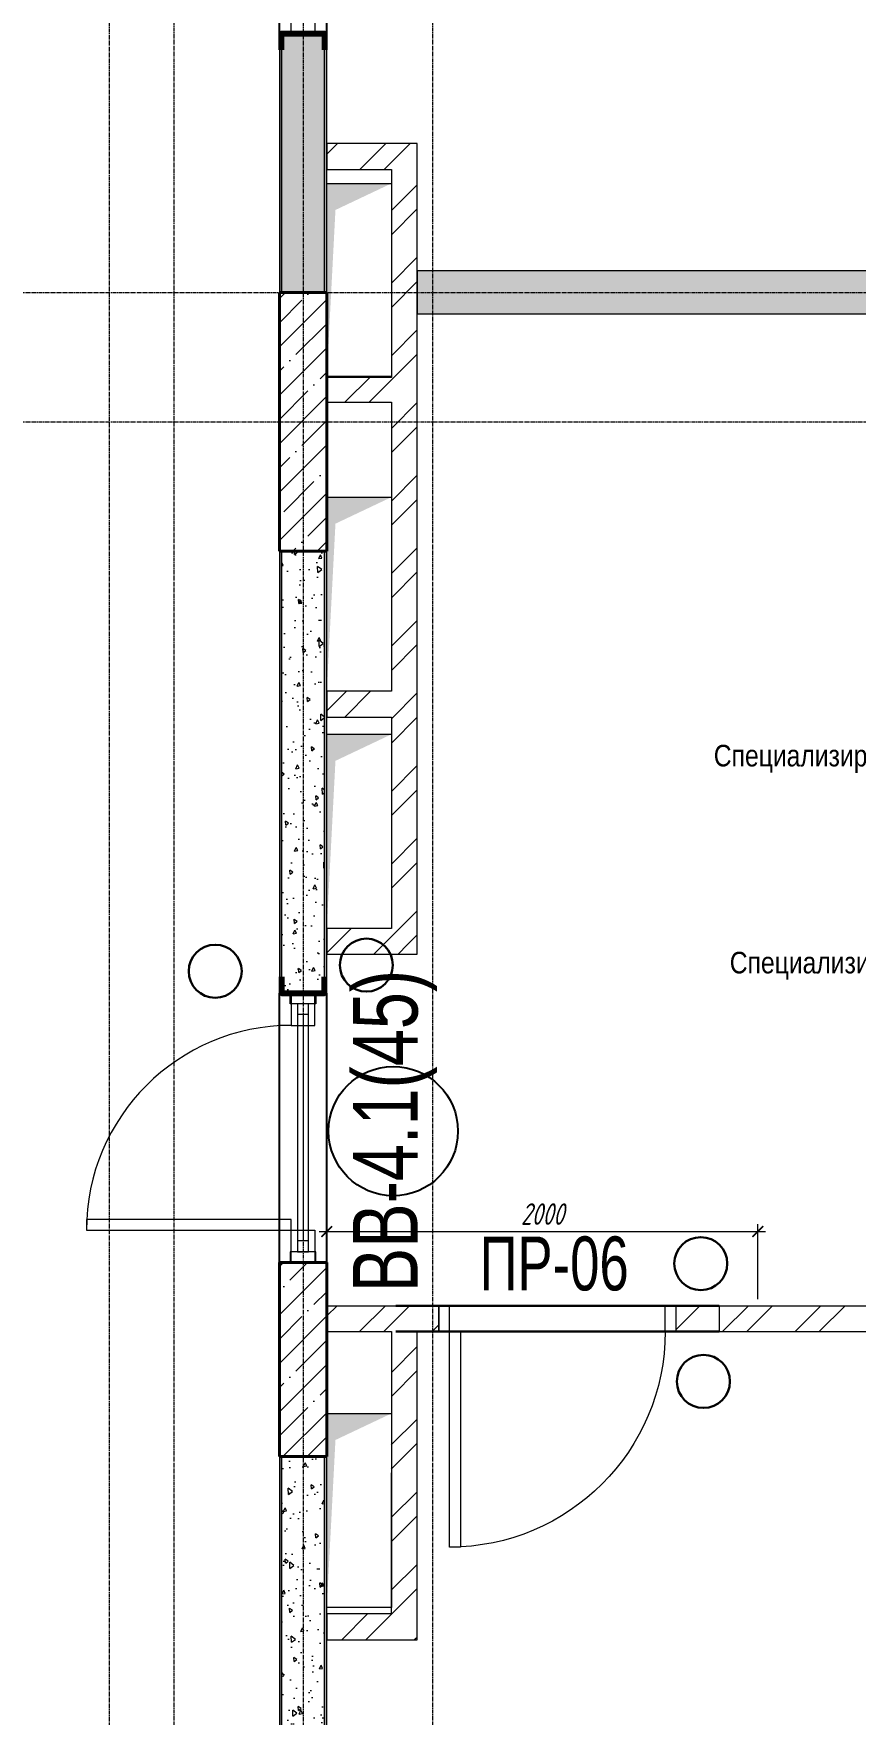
# Model space of a CAD drawing. Header units: millimetres. Extents: x -231292 to 573618, y -153144 to 564035.
# Drawn here: x 107079 to 110891, y 414506 to 422302 of the extents above; entities that cross this region are included whole.
import ezdxf
from ezdxf.enums import TextEntityAlignment as Align

# ---------------------------------------------------------------- set-up
doc = ezdxf.new("R2010")
doc.units = ezdxf.units.MM
doc.linetypes.add('CENTER2', pattern=[28.575, 19.05, -3.175, 3.175, -3.175])
doc.linetypes.add('HIDDEN2', pattern=[4.7625, 3.175, -1.5875])
doc.layers.get('0').update_dxf_attribs({"color": 250})
doc.layers.get('Defpoints').update_dxf_attribs({"color": 250})
for name, color, linetype, lineweight in [('A-AREA', 250, 'Continuous', 15), ('АР_Area', 250, 'Continuous', 5), ('АР_Витраж', 250, 'Continuous', 13), ('АР_Витраж марка', 250, 'Continuous', 9), ('АР_Двери', 250, 'Continuous', 9), ('АР_Двери_витраж', 250, 'Continuous', 9), ('АР_Колонны', 250, 'Continuous', 35), ('АР_площадь пом', 250, 'Continuous', 5), ('АР_Стены ЖБ', 250, 'Continuous', 35), ('АР_Стены кирпич', 250, 'Continuous', 20), ('АР_Стены ПЕНОблок', 250, 'Continuous', 20), ('АР_Тонкая', 250, 'Continuous', 5), ('АР_Штриховка', 250, 'Continuous', 0), ('КМ_Фахверки', 250, 'Continuous', 80), ('ОВ_Шахты', 250, 'Continuous', 5), ('РД_Оси_100', 250, 'Continuous', 0), ('РД_проем_инж перемыч_фахверк', 250, 'Continuous', 18), ('СКУД', 250, 'Continuous', 30)]:
    doc.layers.add(name, color=color, linetype=linetype, lineweight=lineweight)
for name, color, linetype, lineweight, plot in [('АР_Делит', 250, 'Continuous', 0, False), ('РД_Проем', 250, 'Continuous', 0, False), ('РД_проем_инж перемыч_подсчет', 250, 'Continuous', 30, False)]:
    doc.layers.add(name, color=color, linetype=linetype, lineweight=lineweight, plot=plot)
doc.layers.add('РД_Витраж_вн', color=250, linetype='Continuous')
doc.layers.add('РД_Перемычка инж проемов', color=250, linetype='Continuous')
doc.styles.add('Arial0', font='arial.ttf')
doc.styles.add('Arial_09', font='ARIALN.TTF', dxfattribs={"width": 0.9})
doc.styles.add('style1', font='ARIALN.TTF')
doc.styles.add('T_dim', font='romans.shx', dxfattribs={"width": 0.7, "oblique": 15})
doc.styles.add('ккк', font='isocpeur.ttf', dxfattribs={"width": 0.85, "oblique": 15})
doc.dimstyles.new('1-50', dxfattribs={"dimscale": 50, "dimtxt": 2, "dimasz": 1, "dimexe": 0.7, "dimexo": 0.6, "dimtad": 1, "dimdec": 0, "dimlfac": -1, "dimtxsty": 'T_dim', "dimblk1": 'ARCHTICK', "dimblk2": 'ARCHTICK', "dimsah": 1, "dimcen": 0, "dimdle": 0.7, "dimclrd": 256, "dimclre": 256, "dimadec": 0, "dimazin": 0, "dimtfac": 1, "dimtdec": 0, "dimtmove": 1, "dimatfit": 3, "dimfxl": 25, "dimlwd": -1, "dimlwe": -1, "dimarcsym": 2})
pattern_1 = [(45, (50428.77, 366201.75), (-112.2532, 112.2532), []), (45, (50541.02, 366201.75), (-112.2532, 112.2532), [198.4375, -39.6875, 0, -39.6875])]
pattern_2 = [(45, (50428.77, 366201.75), (-168.3798, 168.3798), []), (45, (50541.02, 366201.75), (-168.3798, 168.3798), [])]

# ---------------------------------------------------------------- blocks, each defined once
blk = doc.blocks.new('otv')
at = {"linetype": 'Continuous'}
blk.add_lwpolyline([(0, -1), (0, 0), (1, 0), (1, -1)], close=True, dxfattribs=at)
blk.add_solid([(0, -1), (0, 0), (0.1346, -0.1366), (1, 0)], dxfattribs=at)
blk = doc.blocks.new('Ф_пеноблок 200')
at = {"layer": 'КМ_Фахверки'}
blk.add_lwpolyline([(0, -75), (0, 0), (200, 0), (200, -75)], dxfattribs=at)
blk = doc.blocks.new('СОШ_2200_АР_ОСИ_М100_28.05.24')
at = {"layer": 'РД_Оси_100', "linetype": 'CENTER2'}
for points in [[(57300, 139938.679), (57300, -6155)], [(58500, 139938.679), (58500, -6155)], [(57000, 70839.76), (57000, -5755), (56700, -6155)], [(57900, 70753.904), (57900, -6155)], [(43327.994, 54900), (71363.995, 54900)], [(43327.994, 54300), (71363.995, 54300)]]:
    blk.add_lwpolyline(points, dxfattribs=at)
blk = doc.blocks.new('_ArchTick')
at = {"color": 0, "linetype": 'ByBlock', "const_width": 0.15}
blk.add_lwpolyline([(-0.5, -0.5), (0.5, 0.5)], dxfattribs=at)
blk = doc.blocks.new('*D1073')
at = {"layer": 'Defpoints', "color": 0, "transparency": 16777216}
for p in [(110438.8, 416745.4), (108438.8, 416401.8), (110438.8, 416401.8)]:
    blk.add_point(p, dxfattribs=at)
at = {"layer": 'АР_Делит', "color": 0, "transparency": 16777216}
for p, q in [((108438.8, 416431.8), (108438.8, 416780.4)), ((110438.8, 416431.8), (110438.8, 416780.4)), ((108403.8, 416745.4), (110473.8, 416745.4))]:
    blk.add_line(p, q, dxfattribs=at)
at = {"layer": 'АР_Делит', "color": 0, "transparency": 16777216, "xscale": 50, "yscale": 50, "zscale": 50, "rotation": 180}
blk.add_blockref('_ArchTick', (108438.8, 416745.4), dxfattribs=at)
at = {"layer": 'АР_Делит', "color": 0, "transparency": 16777216, "xscale": 50, "yscale": 50, "zscale": 50}
blk.add_blockref('_ArchTick', (110438.8, 416745.4), dxfattribs=at)
at = {"layer": 'АР_Делит', "color": 0, "transparency": 16777216, "insert": (109438.8, 416826.6), "char_height": 100, "attachment_point": 5, "style": 'T_dim'}
blk.add_mtext('2000', dxfattribs=at)
blk = doc.blocks.new('MOK-МаркаПом_овал_ареал')
for p, q in [((-2.75, 3), (2.75, 3)), ((-2.75, -3), (2.75, -3))]:
    blk.add_line(p, q)
for centre, radius, start, end in [((-2.75, 0), 3, 90, 270), ((2.75, 0), 3, 270, 90), ((-3.75, 0), 3.5, 0, 0.00095)]:
    blk.add_arc(centre, radius, start, end)
at = {"color": 0, "style": 'style1'}
blk.add_attdef('АР-ПОМЕЩЕНИЕ:НОМЕР', text='', height=3.5, dxfattribs=at).set_placement((0, 0), align=Align.MIDDLE)
at = {"layer": 'Defpoints', "color": 2, "style": 'style1'}
blk.add_attdef('АР-ПОМЕЩЕНИЕ:НАИМЕНОВАНИЕ', text='', height=1, dxfattribs=at).set_placement((-0.094, -4.814), align=Align.MIDDLE)
blk = doc.blocks.new('MOK-МаркаПомещения1')
at = {"layer": 'A-AREA', "color": 0}
blk.add_line((-3.651, -1.944), (3.649, -1.944), dxfattribs=at)
at = {"layer": 'A-AREA', "color": 0, "style": 'style1'}
blk.add_attdef('АР-ПОМЕЩЕНИЕ:ПЛОЩАДЬ', text='', height=3, dxfattribs=at).set_placement((0, 0), align=Align.MIDDLE)
at = {"layer": 'Defpoints', "style": 'style1', "flags": 8}
blk.add_attdef('АР-ПОМЕЩЕНИЕ:НАИМЕНОВАНИЕ', text='', height=1, dxfattribs=at).set_placement((0, 2.956), align=Align.MIDDLE)
blk = doc.blocks.new('МаркаВитража1')
at = {"layer": 'Defpoints'}
blk.add_circle((0, 0), 3, dxfattribs=at)
at = {"color": 0, "linetype": 'ByBlock', "lineweight": -2, "style": 'Arial_09', "width": 0.9}
blk.add_attdef('АР-ОКНО:НАИМЕНОВАНИЕ', text='', height=3, dxfattribs=at).set_placement((0, 0), align=Align.MIDDLE)
blk = doc.blocks.new('MOK-МаркаПеремычки')
at = {"color": 0, "style": 'ккк', "oblique": 15, "width": 0.85}
blk.add_attdef('АР-ПРОЕМ:ПЕРЕМЫЧКА', text='', height=2.5, dxfattribs=at).set_placement((0, 0), align=Align.MIDDLE)

msp = doc.modelspace()

# ---------------------------------------------------------------- hatches: boundary and pattern name
at = {"layer": 'АР_Штриховка', "linetype": 'Continuous', "lineweight": 0}
h = msp.add_hatch(dxfattribs=at)
h.set_pattern_fill('AR-CONC', color=256, angle=45, style=0)
h.set_pattern_definition([(95, (50428.77, 366201.75), (140.09465, 117.55338), [19.05, -209.55]), (40, (50428.77, 366201.75), (-160.01845, 110.17673), [15.24, -167.6406]), (145.45144, (50440.44, 366211.55), (-19.9238, 227.7301), [16.19, -178.09024]), (91.1842, (50392.85, 366237.67), (221.41024, 161.9534), [28.575, -314.325]), (141.63556, (50411.3, 366251.17), (-7.0866, 342.8268), [24.285, -267.1356]), (36.18415, (50392.85, 366237.67), (-7.0866, 342.8268), [22.86, -251.4597]), (66, (50419.79, 366246.65), (179.51998, 34.89515), [19.05, -209.55]), (11, (50419.79, 366246.65), (-86.53993, 173.9412), [15.24, -167.64]), (116.45145, (50434.75, 366249.56), (92.98005, 208.83634), [16.19, -178.08994]), (82.5, (50428.77, 366201.75), (-57.60547, 61.973414), [0, -165.608, 0, -170.18, 0, -168.275]), (52.5, (50428.77, 366201.75), (-23.58973, 118.087), [0, -97.028, 0, -161.798, 0, -64.135]), (12.5, (50388.716, 366161.7), (99.927863, 91.826196), [0, -63.5, 0, -198.12, 0, -262.89]), (2.5, (50370.76, 366143.74), (86.7639, 122.7224), [0, -82.55, 0, -131.572, 0, -186.69])])
h.paths.add_polyline_path([(108228.768, 421100.753), (108428.768, 421100.753), (108428.768, 422301.753), (108228.768, 422301.753)], flags=0)
h.paths.add_polyline_path([(108228.768, 425201.753), (108428.768, 425201.753), (108428.768, 427101.753), (108228.768, 427101.753)], flags=0)
h = msp.add_hatch(dxfattribs=at)
h.set_pattern_fill('ANSI32', color=256, scale=25, style=0)
h.set_pattern_definition([(45, (50428.77, 366201.75), (-168.3798, 168.3798), []), (45, (50541.02, 366201.75), (-168.3798, 168.3798), [])])
h.paths.add_polyline_path([(108438.768, 421791.753), (108438.768, 421671.753), (108738.768, 421671.753), (108858.768, 421791.753)], flags=0)
h = msp.add_hatch(dxfattribs=at)
h.set_pattern_fill('ANSI32', color=256, scale=25, angle=-360, style=0)
h.set_pattern_definition([(45, (50428.77, 366201.75), (-168.3798, 168.3798), []), (45, (50541.02, 366201.75), (-168.3798, 168.3798), [])])
h.paths.add_polyline_path([(108858.768, 419251.753), (108768.768, 419211.753), (108738.768, 419131.753), (108738.768, 418151.753), (108858.768, 418031.753)], flags=0)
h.paths.add_polyline_path([(108858.768, 421791.753), (108738.768, 421671.753), (108738.768, 420711.753), (108768.768, 420671.753), (108858.768, 420711.753)], flags=0)
h.paths.add_polyline_path([(108858.768, 420711.753), (108768.768, 420671.753), (108738.768, 420591.753), (108738.768, 419251.753), (108768.768, 419211.753), (108858.768, 419251.753)], flags=0)
h = msp.add_hatch(dxfattribs=at)
h.set_pattern_fill('AR-CONC', color=256, angle=-315, style=0)
h.set_pattern_definition([(95, (50428.77, 366201.75), (140.09465, 117.55338), [19.05, -209.55]), (40, (50428.77, 366201.75), (-160.01845, 110.17673), [15.24, -167.6406]), (145.45144, (50440.44, 366211.55), (-19.9238, 227.7301), [16.19, -178.09024]), (91.1842, (50392.85, 366237.67), (221.41024, 161.9534), [28.575, -314.325]), (141.63556, (50411.3, 366251.17), (-7.0866, 342.8268), [24.285, -267.1356]), (36.18415, (50392.85, 366237.67), (-7.0866, 342.8268), [22.86, -251.4597]), (66, (50419.79, 366246.65), (179.51998, 34.89515), [19.05, -209.55]), (11, (50419.79, 366246.65), (-86.53993, 173.9412), [15.24, -167.64]), (116.45145, (50434.75, 366249.56), (92.98005, 208.83634), [16.19, -178.08994]), (82.5, (50428.77, 366201.75), (-57.60547, 61.973414), [0, -165.608, 0, -170.18, 0, -168.275]), (52.5, (50428.77, 366201.75), (-23.58973, 118.087), [0, -97.028, 0, -161.798, 0, -64.135]), (12.5, (50388.716, 366161.7), (99.927863, 91.826196), [0, -63.5, 0, -198.12, 0, -262.89]), (2.5, (50370.76, 366143.74), (86.7639, 122.7224), [0, -82.55, 0, -131.572, 0, -186.69])])
h.paths.add_polyline_path([(108858.768, 421201.753), (108858.768, 421001.753), (116028.768, 421001.753), (116028.768, 421201.753)], flags=0)
at = {"layer": 'АР_Штриховка', "linetype": 'Continuous', "lineweight": 5}
h = msp.add_hatch(dxfattribs=at)
h.set_pattern_fill('ANSI35', color=256, scale=25, style=0)
h.set_pattern_definition(pattern_1)
h.paths.add_polyline_path([(108218.768, 419901.753), (108438.768, 419901.753), (108438.768, 421101.753), (108218.768, 421101.753)], flags=0)
at = {"layer": 'АР_Штриховка', "linetype": 'Continuous', "lineweight": 0}
h = msp.add_hatch(dxfattribs=at)
h.set_pattern_fill('ANSI32', color=256, scale=25, style=0)
h.set_pattern_definition(pattern_2)
h.paths.add_polyline_path([(108738.768, 420591.753), (108768.768, 420671.753), (108738.768, 420711.753), (108438.772, 420711.753), (108438.772, 420591.753)], flags=0)
h = msp.add_hatch(dxfattribs=at)
h.set_pattern_fill('AR-CONC', color=256, angle=45, style=0)
h.set_pattern_definition([(95, (50428.77, 366201.75), (140.09465, 117.55338), [19.05, -209.55]), (40, (50428.77, 366201.75), (-160.01845, 110.17673), [15.24, -167.6406]), (145.45144, (50440.44, 366211.55), (-19.9238, 227.7301), [16.19, -178.09024]), (91.1842, (50392.85, 366237.67), (221.41024, 161.9534), [28.575, -314.325]), (141.63556, (50411.3, 366251.17), (-7.0866, 342.8268), [24.285, -267.1356]), (36.18415, (50392.85, 366237.67), (-7.0866, 342.8268), [22.86, -251.4597]), (66, (50419.79, 366246.65), (179.51998, 34.89515), [19.05, -209.55]), (11, (50419.79, 366246.65), (-86.53993, 173.9412), [15.24, -167.64]), (116.45145, (50434.75, 366249.56), (92.98005, 208.83634), [16.19, -178.08994]), (82.5, (50428.77, 366201.75), (-57.60547, 61.973414), [0, -165.608, 0, -170.18, 0, -168.275]), (52.5, (50428.77, 366201.75), (-23.58973, 118.087), [0, -97.028, 0, -161.798, 0, -64.135]), (12.5, (50388.716, 366161.7), (99.927863, 91.826196), [0, -63.5, 0, -198.12, 0, -262.89]), (2.5, (50370.76, 366143.74), (86.7639, 122.7224), [0, -82.55, 0, -131.572, 0, -186.69])])
h.paths.add_polyline_path([(108228.768, 416600.753), (108428.768, 416600.753), (108428.768, 416601.753), (108228.768, 416601.753)], flags=0)
h.paths.add_polyline_path([(108228.768, 417851.753), (108428.768, 417851.753), (108428.768, 419901.753), (108228.768, 419901.753)], flags=0)
h = msp.add_hatch(dxfattribs=at)
h.set_pattern_fill('ANSI32', color=256, scale=25, style=0)
h.set_pattern_definition(pattern_2)
h.paths.add_polyline_path([(108738.768, 419131.753), (108768.768, 419211.753), (108738.768, 419251.753), (108438.768, 419251.753), (108438.768, 419131.753)], flags=0)
h = msp.add_hatch(dxfattribs=at)
h.set_pattern_fill('ANSI32', color=256, scale=25, style=0)
h.set_pattern_definition(pattern_2)
h.paths.add_polyline_path([(108858.768, 418031.753), (108738.768, 418151.753), (108438.768, 418151.753), (108438.768, 418031.753)], flags=0)
at = {"layer": 'АР_Штриховка', "linetype": 'Continuous', "lineweight": 5}
h = msp.add_hatch(dxfattribs=at)
h.set_pattern_fill('ANSI35', color=256, scale=25, style=0)
h.set_pattern_definition(pattern_1)
h.paths.add_polyline_path([(108218.768, 415701.753), (108438.768, 415701.753), (108438.768, 416601.753), (108218.768, 416601.753)], flags=0)
at = {"layer": 'АР_Штриховка', "linetype": 'Continuous', "lineweight": 0}
h = msp.add_hatch(dxfattribs=at)
h.set_pattern_fill('ANSI32', color=256, scale=25, angle=-360, style=0)
h.set_pattern_definition([(45, (50428.77, 366201.75), (-168.3798, 168.3798), []), (45, (50541.02, 366201.75), (-168.3798, 168.3798), [])])
h.paths.add_polyline_path([(108438.768, 416401.753), (108438.768, 416281.753), (108738.684, 416281.753), (108778.677, 416311.753), (108738.684, 416401.753)], flags=0)
h.paths.add_polyline_path([(108738.684, 416401.753), (108778.677, 416311.753), (108858.684, 416281.753), (108958.768, 416281.753), (108958.768, 416401.753)], flags=0)
h.paths.add_polyline_path([(110058.768, 416401.753), (110058.768, 416281.753), (116008.768, 416281.753), (116008.768, 416401.753)], flags=0)
h.paths.add_polyline_path([(116008.768, 416401.753), (116008.768, 416281.753)], flags=0)
h = msp.add_hatch(dxfattribs=at)
h.set_pattern_fill('ANSI32', color=256, scale=25, angle=-360, style=0)
h.set_pattern_definition(pattern_2)
h.paths.add_polyline_path([(108858.684, 416281.753), (108778.677, 416311.753), (108738.684, 416281.753), (108737.768, 414971.753), (108857.684, 414851.753)], flags=0)
h = msp.add_hatch(dxfattribs=at)
h.set_pattern_fill('AR-CONC', color=256, angle=45, style=0)
h.set_pattern_definition([(95, (50428.77, 366201.75), (140.09465, 117.55338), [19.05, -209.55]), (40, (50428.77, 366201.75), (-160.01845, 110.17673), [15.24, -167.6406]), (145.45144, (50440.44, 366211.55), (-19.9238, 227.7301), [16.19, -178.09024]), (91.1842, (50392.85, 366237.67), (221.41024, 161.9534), [28.575, -314.325]), (141.63556, (50411.3, 366251.17), (-7.0866, 342.8268), [24.285, -267.1356]), (36.18415, (50392.85, 366237.67), (-7.0866, 342.8268), [22.86, -251.4597]), (66, (50419.79, 366246.65), (179.51998, 34.89515), [19.05, -209.55]), (11, (50419.79, 366246.65), (-86.53993, 173.9412), [15.24, -167.64]), (116.45145, (50434.75, 366249.56), (92.98005, 208.83634), [16.19, -178.08994]), (82.5, (50428.77, 366201.75), (-57.60547, 61.973414), [0, -165.608, 0, -170.18, 0, -168.275]), (52.5, (50428.77, 366201.75), (-23.58973, 118.087), [0, -97.028, 0, -161.798, 0, -64.135]), (12.5, (50388.716, 366161.7), (99.927863, 91.826196), [0, -63.5, 0, -198.12, 0, -262.89]), (2.5, (50370.76, 366143.74), (86.7639, 122.7224), [0, -82.55, 0, -131.572, 0, -186.69])])
h.paths.add_polyline_path([(108228.768, 411801.753), (108428.768, 411801.753), (108428.768, 415701.753), (108228.768, 415701.753)], flags=0)
h = msp.add_hatch(dxfattribs=at)
h.set_pattern_fill('ANSI32', color=256, scale=25, style=0)
h.set_pattern_definition(pattern_2)
h.paths.add_polyline_path([(108857.684, 414851.753), (108737.768, 414971.753), (108438.768, 414971.753), (108438.768, 414851.753)], flags=0)

# ---------------------------------------------------------------- linework, layer by layer
at = {"layer": 'АР_Витраж', "linetype": 'Continuous', "lineweight": 5}
for p, q in [((108218.768, 417851.753), (108218.768, 416601.753)), ((108438.768, 417851.753), (108438.768, 416601.753))]:
    msp.add_line(p, q, dxfattribs=at)
at = {"layer": 'АР_Витраж', "linetype": 'Continuous', "lineweight": 13}
for p, q in [((108353.768, 417751.753), (108303.768, 417751.753)), ((108328.768, 417751.753), (108328.768, 416701.753)), ((108353.768, 416701.753), (108303.768, 416701.753))]:
    msp.add_line(p, q, dxfattribs=at)
for points in [[(108268.768, 417801.753), (108268.768, 417851.753), (108388.768, 417851.753), (108388.768, 417801.753)], [(108353.768, 417801.753), (108303.768, 417801.753), (108303.768, 416651.753), (108353.768, 416651.753)], [(108268.768, 416651.753), (108268.768, 416601.753), (108388.768, 416601.753), (108388.768, 416651.753)]]:
    msp.add_lwpolyline(points, close=True, dxfattribs=at)
at = {"layer": 'АР_Двери', "linetype": 'Continuous', "lineweight": 9}
for points in [[(109008.768, 416401.753), (108958.768, 416401.753), (108958.768, 416281.753), (109008.768, 416281.753)], [(110008.768, 416401.753), (110058.768, 416401.753), (110058.768, 416281.753), (110008.768, 416281.753)], [(109008.768, 416281.753), (109058.768, 416281.753), (109058.768, 415281.753), (109008.768, 415281.753)]]:
    msp.add_lwpolyline(points, close=True, dxfattribs=at)
at = {"layer": 'АР_Двери', "linetype": 'Continuous', "lineweight": 9, "extrusion": (0, 0, -1)}
msp.add_arc((-109008.768, 416281.753), 1000, 180, 270, dxfattribs=at)
at = {"layer": 'АР_Двери_витраж', "linetype": 'Continuous', "lineweight": 9}
for points in [[(108383.768, 422451.753), (108383.768, 422301.753), (108273.768, 422301.753), (108273.768, 422451.753)], [(108383.768, 417701.753), (108383.768, 417851.753), (108273.768, 417851.753), (108273.768, 417701.753)], [(108273.768, 416751.753), (108273.768, 416801.753), (107323.768, 416801.753), (107323.768, 416751.753)], [(108383.768, 416751.753), (108383.768, 416601.753), (108273.768, 416601.753), (108273.768, 416751.753)]]:
    msp.add_lwpolyline(points, close=True, dxfattribs=at)
msp.add_arc((108273.768, 416751.753), 950, 90, 180, dxfattribs=at)
at = {"layer": 'АР_Колонны', "linetype": 'HIDDEN2', "lineweight": 25}
for p, q in [((108218.768, 421101.753), (108438.768, 421101.753)), ((108218.768, 419901.753), (108218.768, 421101.753)), ((108438.768, 421101.753), (108438.768, 419901.753)), ((108438.768, 419901.753), (108218.768, 419901.753)), ((108218.768, 416601.753), (108438.768, 416601.753)), ((108218.768, 415701.753), (108218.768, 416601.753)), ((108438.768, 416601.753), (108438.768, 415701.753)), ((108438.768, 415701.753), (108218.768, 415701.753))]:
    msp.add_line(p, q, dxfattribs=at)
at = {"layer": 'АР_Колонны', "linetype": 'Continuous', "lineweight": 35}
for p, q in [((108438.768, 421101.753), (108218.768, 421101.753)), ((108218.768, 421101.753), (108218.768, 419901.753)), ((108438.768, 419901.753), (108438.768, 421101.753)), ((108218.768, 419901.753), (108438.768, 419901.753)), ((108438.768, 416601.753), (108218.768, 416601.753)), ((108218.768, 416601.753), (108218.768, 415701.753)), ((108438.768, 415701.753), (108438.768, 416601.753)), ((108218.768, 415701.753), (108438.768, 415701.753))]:
    msp.add_line(p, q, dxfattribs=at)
at = {"layer": 'АР_Стены ЖБ', "linetype": 'Continuous', "lineweight": 40}
for p, q in [((108438.768, 421101.753), (108218.768, 421101.753)), ((108218.768, 421101.753), (108218.768, 419901.753)), ((108438.768, 419901.753), (108438.768, 421101.753)), ((108218.768, 419901.753), (108438.768, 419901.753)), ((108438.768, 416601.753), (108218.768, 416601.753)), ((108218.768, 416601.753), (108218.768, 415701.753)), ((108438.768, 415701.753), (108438.768, 416601.753)), ((108218.768, 415701.753), (108438.768, 415701.753))]:
    msp.add_line(p, q, dxfattribs=at)
at = {"layer": 'АР_Стены кирпич', "linetype": 'Continuous', "lineweight": 20}
for p, q in [((108438.768, 421791.753), (108438.768, 421671.753)), ((108858.768, 421791.753), (108438.768, 421791.753)), ((108858.768, 418031.753), (108858.768, 421791.753)), ((108438.768, 421671.753), (108738.768, 421671.753)), ((108738.768, 421671.753), (108738.768, 420711.753)), ((108738.768, 420711.753), (108438.772, 420711.753)), ((108438.772, 420711.753), (108438.772, 420591.753)), ((108438.772, 420591.753), (108738.768, 420591.753)), ((108738.768, 420591.753), (108738.768, 419251.753)), ((108738.768, 419251.753), (108438.768, 419251.753)), ((108438.768, 419251.753), (108438.768, 419131.753)), ((108438.768, 419131.753), (108738.768, 419131.753)), ((108738.768, 419131.753), (108738.768, 418151.753)), ((108738.768, 418151.753), (108438.768, 418151.753)), ((108438.768, 418151.753), (108438.768, 418031.753)), ((108438.768, 418031.753), (108858.768, 418031.753)), ((108438.768, 416401.753), (108958.768, 416401.753)), ((108438.768, 416401.753), (108438.768, 416281.753)), ((108958.768, 416281.753), (108958.768, 416401.753)), ((110058.768, 416401.753), (116008.768, 416401.753)), ((110058.768, 416401.753), (110058.768, 416281.753)), ((108438.768, 416281.753), (108738.684, 416281.753)), ((108738.684, 416281.753), (108737.768, 414971.753)), ((108857.684, 414851.753), (108858.684, 416281.753)), ((108858.684, 416281.753), (108958.768, 416281.753)), ((110058.768, 416281.753), (116008.768, 416281.753)), ((108737.768, 414971.753), (108438.768, 414971.753)), ((108438.768, 414971.753), (108438.768, 414851.753)), ((108438.768, 414851.753), (108857.684, 414851.753))]:
    msp.add_line(p, q, dxfattribs=at)
at = {"layer": 'АР_Стены кирпич', "linetype": 'Continuous', "lineweight": 0}
msp.add_line((110258.768, 416401.753), (110258.768, 416281.753), dxfattribs=at)
at = {"layer": 'АР_Стены ПЕНОблок', "linetype": 'Continuous', "lineweight": 20}
for p, q in [((108428.768, 422301.753), (108228.768, 422301.753)), ((108228.768, 422301.753), (108228.768, 421100.753)), ((108428.768, 421100.753), (108428.768, 422301.753)), ((108858.768, 421201.753), (108858.768, 421001.753)), ((116028.768, 421201.753), (108858.768, 421201.753)), ((108228.768, 421100.753), (108428.768, 421100.753)), ((108858.768, 421001.753), (116028.768, 421001.753)), ((108428.768, 419901.753), (108228.768, 419901.753)), ((108228.768, 419901.753), (108228.768, 417851.753)), ((108428.768, 417851.753), (108428.768, 419901.753)), ((108228.768, 417851.753), (108428.768, 417851.753)), ((108428.768, 416601.753), (108228.768, 416601.753)), ((108228.768, 416601.753), (108228.768, 416600.753)), ((108428.768, 416600.753), (108428.768, 416601.753)), ((108228.768, 416600.753), (108428.768, 416600.753)), ((108428.768, 415701.753), (108228.768, 415701.753)), ((108228.768, 415701.753), (108228.768, 411801.753)), ((108428.768, 411801.753), (108428.768, 415701.753))]:
    msp.add_line(p, q, dxfattribs=at)
at = {"layer": 'АР_Тонкая', "linetype": 'Continuous', "lineweight": 0}
for p, q in [((108228.768, 422301.753), (108218.768, 422301.753)), ((108218.768, 422301.753), (108218.768, 421100.753)), ((108228.768, 421100.753), (108228.768, 422301.753)), ((108438.768, 422301.753), (108428.768, 422301.753)), ((108428.768, 422301.753), (108428.768, 421100.753)), ((108438.768, 421100.753), (108438.768, 422301.753)), ((108218.768, 421100.753), (108228.768, 421100.753)), ((108428.768, 421100.753), (108438.768, 421100.753)), ((108228.768, 419901.753), (108218.768, 419901.753)), ((108218.768, 419901.753), (108218.768, 417851.753)), ((108228.768, 417851.753), (108228.768, 419901.753)), ((108438.768, 419901.753), (108428.768, 419901.753)), ((108428.768, 419901.753), (108428.768, 417851.753)), ((108438.768, 417851.753), (108438.768, 419901.753)), ((108218.768, 417851.753), (108228.768, 417851.753)), ((108428.768, 417851.753), (108438.768, 417851.753)), ((108228.768, 416601.753), (108218.768, 416601.753)), ((108218.768, 416601.753), (108218.768, 416600.753)), ((108228.768, 416600.753), (108228.768, 416601.753)), ((108438.768, 416601.753), (108428.768, 416601.753)), ((108428.768, 416601.753), (108428.768, 416600.753)), ((108438.768, 416600.753), (108438.768, 416601.753)), ((108218.768, 416600.753), (108228.768, 416600.753)), ((108428.768, 416600.753), (108438.768, 416600.753)), ((108228.768, 415701.753), (108218.768, 415701.753)), ((108218.768, 415701.753), (108218.768, 411801.753)), ((108228.768, 411801.753), (108228.768, 415701.753)), ((108438.768, 415701.753), (108428.768, 415701.753)), ((108428.768, 415701.753), (108428.768, 411801.753)), ((108438.768, 411801.753), (108438.768, 415701.753))]:
    msp.add_line(p, q, dxfattribs=at)
at = {"layer": 'РД_Витраж_вн', "linetype": 'Continuous', "lineweight": -3}
for p, q in [((108218.768, 422301.753), (108218.768, 425201.753)), ((108438.768, 422301.753), (108438.768, 425201.753)), ((108218.768, 416601.753), (108218.768, 417851.753)), ((108438.768, 416601.753), (108438.768, 417851.753))]:
    msp.add_line(p, q, dxfattribs=at)
at = {"layer": 'РД_Проем', "linetype": 'Continuous', "lineweight": 0}
for p, q in [((108218.768, 422301.753), (108218.768, 425201.753)), ((108438.768, 422301.753), (108438.768, 425201.753)), ((108218.768, 416601.753), (108218.768, 417851.753)), ((108438.768, 416601.753), (108438.768, 417851.753)), ((108958.768, 416401.753), (110058.768, 416401.753)), ((108958.768, 416281.753), (110058.768, 416281.753))]:
    msp.add_line(p, q, dxfattribs=at)
at = {"layer": 'РД_проем_инж перемыч_подсчет', "linetype": 'Continuous', "lineweight": 30}
for p, q in [((110258.768, 416401.753), (108758.768, 416401.753)), ((110258.768, 416281.753), (108758.768, 416281.753))]:
    msp.add_line(p, q, dxfattribs=at)
at = {"layer": 'РД_проем_инж перемыч_фахверк', "linetype": 'Continuous', "lineweight": 18}
for p, q in [((108218.768, 417851.753), (108218.768, 416601.753)), ((108438.768, 417851.753), (108438.768, 416601.753))]:
    msp.add_line(p, q, dxfattribs=at)
at = {"layer": 'СКУД'}
for centre in [(108622.441, 417981.256), (107921.259, 417952.797), (110174.098, 416596.694), (110186.148, 416050.623)]:
    msp.add_circle(centre, 122.942, dxfattribs=at)

# ---------------------------------------------------------------- block references
at = {"layer": 'АР_Area', "linetype": 'Continuous', "lineweight": 5, "xscale": 100, "yscale": 100, "zscale": 100}
msp.add_blockref('MOK-МаркаПом_овал_ареал', (113244.768, 419423.299), dxfattribs=at).add_auto_attribs({'АР-ПОМЕЩЕНИЕ:НОМЕР': '4.020', 'АР-ПОМЕЩЕНИЕ:НАИМЕНОВАНИЕ': 'Специализированный учебный кабинет естествознания (тип А) Лаборантская (тип АВ_химия, физика/биология)'})
at = {"layer": 'АР_Витраж марка', "linetype": 'Continuous', "lineweight": 9, "xscale": 100, "yscale": 100, "zscale": 100, "rotation": 90}
msp.add_blockref('МаркаВитража1', (108747.328, 417211.402), dxfattribs=at).add_auto_attribs({'АР-ОКНО:НАИМЕНОВАНИЕ': 'ВВ-4.1(45)'})
at = {"layer": 'АР_площадь пом', "linetype": 'Continuous', "lineweight": 5}
ref = msp.add_blockref('MOK-МаркаПомещения1', (113309.471, 417686.252), dxfattribs=dict(at, xscale=100, yscale=100, zscale=100))
ref.add_attrib('АР-ПОМЕЩЕНИЕ:НАИМЕНОВАНИЕ', 'Специализированный учебный кабинет естествознания (тип А) Лаборантская (тип АВ_химия, физика/биология)', dxfattribs={"layer": 'Defpoints', "height": 100, "style": 'style1'}).set_placement((113309.471, 417981.815), align=Align.MIDDLE)
ref.add_attrib('АР-ПОМЕЩЕНИЕ:ПЛОЩАДЬ', '33.57', dxfattribs={"layer": 'A-AREA', "color": 0, "height": 300, "style": 'style1'}).set_placement((113309.471, 417686.252), align=Align.MIDDLE)
at = {"layer": 'КМ_Фахверки'}
msp.add_blockref('Ф_пеноблок 200', (108228.768, 422301.753), dxfattribs=at)
at = {"layer": 'КМ_Фахверки', "xscale": -1, "rotation": 180}
msp.add_blockref('Ф_пеноблок 200', (108228.768, 417851.753), dxfattribs=at)
at = {"layer": 'ОВ_Шахты', "xscale": 300, "yscale": 900, "zscale": 300}
for p in [(108438.768, 421606.753), (108438.768, 420151.753), (108438.768, 419051.753), (108438.768, 415901.753)]:
    msp.add_blockref('otv', p, dxfattribs=at)
at = {"layer": 'РД_Оси_100'}
msp.add_blockref('СОШ_2200_АР_ОСИ_М100_28.05.24', (50428.768, 366201.753), dxfattribs=at)
at = {"layer": 'РД_Перемычка инж проемов', "linetype": 'Continuous', "lineweight": -3}
ref = msp.add_blockref('MOK-МаркаПеремычки', (109493.726, 416597.622, 200), dxfattribs=dict(at, xscale=100, yscale=100, zscale=100))
ref.add_attrib('АР-ПРОЕМ:ПЕРЕМЫЧКА', 'ПР-06', dxfattribs={"layer": '0', "color": 0, "height": 250, "style": 'Arial0', "width": 0.7}).set_placement((109493.726, 416597.622, 200), align=Align.MIDDLE)

# ---------------------------------------------------------------- dimensions: what is measured, and where the dimension line sits
at = {"layer": 'АР_Делит'}
dim = msp.add_linear_dim(base=(110438.768, 416745.377), p1=(108438.768, 416401.753), p2=(110438.768, 416401.753), dimstyle='1-50', override={"dimclrd": 0, "dimclre": 0}, dxfattribs=at)
dim.commit()
dim.dimension.update_dxf_attribs({"geometry": '*D1073', "text_midpoint": (109438.768, 416826.627)})

doc.saveas('drawing.dxf')
